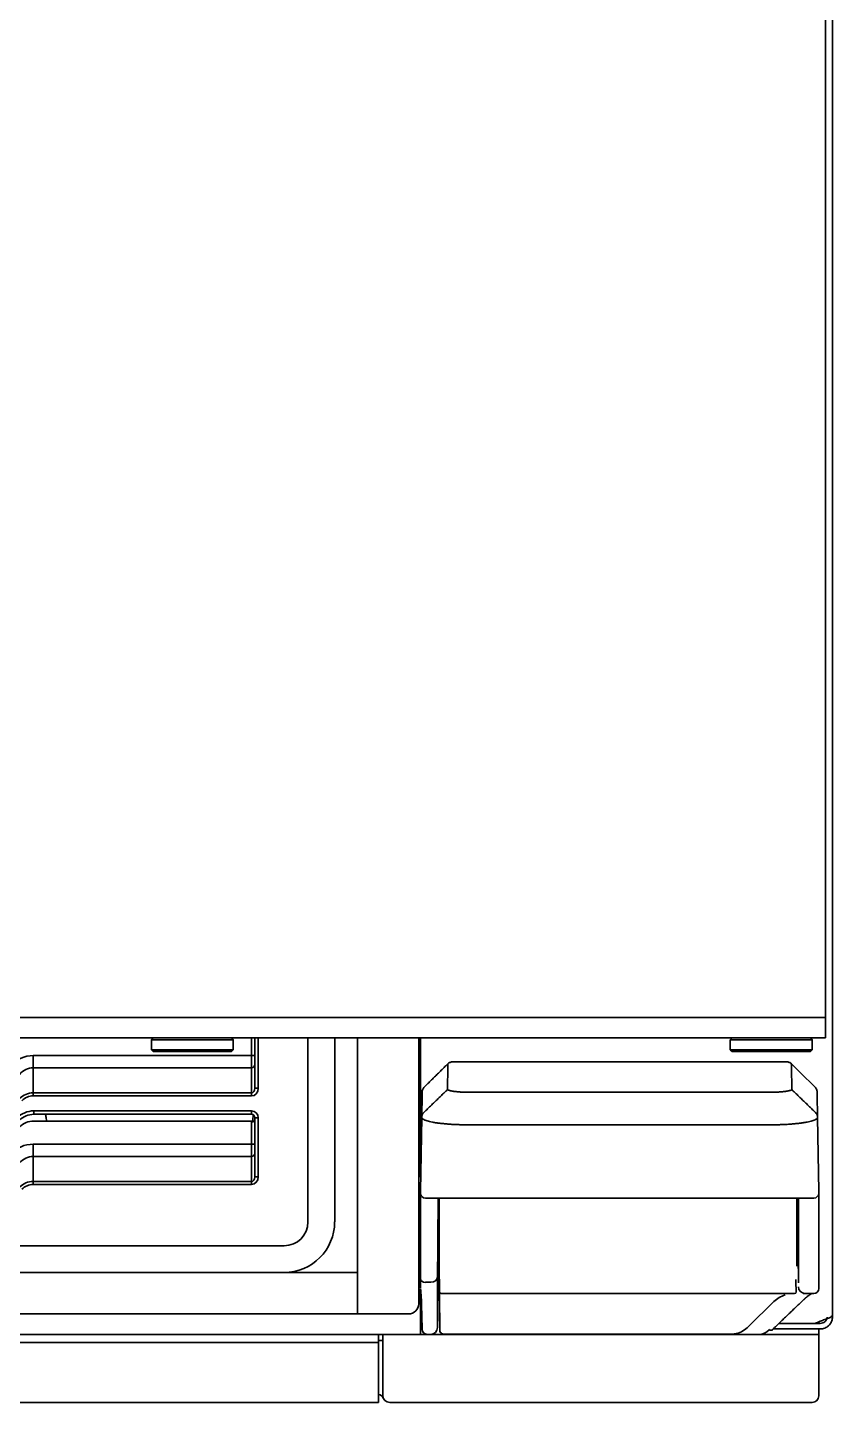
# Model space of a CAD drawing. Extents: x -760 to 4209, y 5795 to 10328.
# Drawn here: x 2591.9 to 2710.1, y 7999.4 to 8201.2 of the extents above; entities that cross this region are included whole.
import ezdxf

# ---------------------------------------------------------------- set-up
doc = ezdxf.new("R2010")
doc.units = 0
doc.header["$LTSCALE"] = 5
doc.layers.add('1', color=7, linetype='CONTINUOUS', true_color=0xffffff)

msp = doc.modelspace()

# ---------------------------------------------------------------- linework, layer by layer
at = {"layer": '1', "color": 7, "linetype": 'Continuous', "lineweight": 35}
for p, q in [((2709.05, 8055.9), (2709.05, 8799.4)), ((2710.05, 8787.58), (2710.05, 8012.25)), ((2707.05, 8055.9), (2527.88, 8055.9)), ((2709.05, 8055.9), (2707.05, 8055.9)), ((2709.05, 8055.9), (2709.05, 8052.9)), ((2527.88, 8052.9), (2707.05, 8052.9)), ((2610.3, 8052.9), (2610.05, 8052.65)), ((2610.05, 8052.65), (2622.05, 8052.65)), ((2610.05, 8052.65), (2610.05, 8051.15)), ((2622.05, 8052.65), (2621.8, 8052.9)), ((2622.05, 8051.15), (2622.05, 8052.65)), ((2624.75, 8050.31), (2624.75, 8052.9)), ((2625.25, 8045.51), (2625.25, 8052.9)), ((2625.75, 8052.9), (2625.75, 8045.51)), ((2633.05, 8025.9), (2633.05, 8052.9)), ((2636.97, 8052.9), (2636.97, 8025.9)), ((2640.3, 8013.9), (2640.3, 8052.9)), ((2649.3, 8052.9), (2649.3, 8013.9)), ((2649.59, 8052.91), (2649.59, 8032.48)), ((2695.3, 8052.9), (2695.05, 8052.65)), ((2695.05, 8052.65), (2707.05, 8052.65)), ((2695.05, 8052.65), (2695.05, 8051.15)), ((2707.05, 8052.65), (2706.8, 8052.9)), ((2709.05, 8052.9), (2707.05, 8052.9)), ((2707.05, 8051.15), (2707.05, 8052.65)), ((2592.7, 8050.31), (2624.75, 8050.31)), ((2592.7, 8048.52), (2592.7, 8050.31)), ((2622.05, 8051.15), (2610.05, 8051.15)), ((2610.05, 8051.15), (2610.3, 8050.9)), ((2621.8, 8050.9), (2610.3, 8050.9)), ((2621.8, 8050.9), (2622.05, 8051.15)), ((2624.75, 8050.31), (2625.25, 8050.31)), ((2624.75, 8048.52), (2624.75, 8050.31)), ((2707.05, 8051.15), (2695.05, 8051.15)), ((2695.05, 8051.15), (2695.3, 8050.9)), ((2706.8, 8050.9), (2695.3, 8050.9)), ((2706.8, 8050.9), (2707.05, 8051.15)), ((2592.7, 8048.52), (2592.7, 8044.84)), ((2624.75, 8048.52), (2592.7, 8048.52)), ((2624.75, 8044.84), (2624.75, 8048.52)), ((2653.53, 8045.33), (2653.59, 8048.66)), ((2654.3, 8049.4), (2703.31, 8049.4)), ((2704.02, 8048.66), (2704.08, 8045.33)), ((2592.7, 8044.84), (2624.75, 8044.84)), ((2592.7, 8044.84), (2592.7, 8044.39)), ((2624.75, 8044.39), (2592.7, 8044.39)), ((2624.75, 8044.39), (2624.75, 8044.84)), ((2625.25, 8045.51), (2625.75, 8045.51)), ((2649.74, 8041.28), (2649.8, 8044.61)), ((2700.88, 8044.93), (2656.73, 8044.93)), ((2707.81, 8044.61), (2707.87, 8041.28)), ((2592.8, 8041.7), (2592.8, 8042.2)), ((2592.8, 8042.2), (2624.75, 8042.2)), ((2624.75, 8041.7), (2592.8, 8041.7)), ((2624.75, 8041.7), (2624.75, 8042.2)), ((2624.75, 8040.7), (2592.8, 8040.7)), ((2624.75, 8040.7), (2625.25, 8040.7)), ((2624.75, 8037.31), (2624.75, 8040.7)), ((2625.25, 8041.2), (2625.75, 8041.2)), ((2625.25, 8032.51), (2625.25, 8041.2)), ((2625.75, 8041.2), (2625.75, 8032.51)), ((2649.55, 8030.4), (2649.74, 8041.25)), ((2700.89, 8040.15), (2656.72, 8040.15)), ((2707.87, 8041.25), (2708.05, 8030.4)), ((2592.7, 8037.31), (2624.75, 8037.31)), ((2592.7, 8035.52), (2592.7, 8037.31)), ((2624.75, 8035.52), (2592.7, 8035.52)), ((2592.7, 8035.52), (2592.7, 8031.84)), ((2624.75, 8037.31), (2625.25, 8037.31)), ((2624.75, 8035.52), (2624.75, 8037.31)), ((2624.75, 8031.84), (2624.75, 8035.52)), ((2592.7, 8031.84), (2624.75, 8031.84)), ((2592.7, 8031.39), (2592.7, 8031.84)), ((2624.75, 8031.84), (2624.75, 8031.39)), ((2625.25, 8032.51), (2625.75, 8032.51)), ((2624.75, 8031.39), (2592.7, 8031.39)), ((2649.56, 8030.14), (2649.55, 8030.4)), ((2649.56, 8030.06), (2649.56, 8030.14)), ((2708.05, 8030.4), (2708.05, 8030.14)), ((2708.05, 8030.14), (2708.05, 8030.06)), ((2649.55, 8017.57), (2649.55, 8029.23)), ((2649.56, 8028.83), (2649.55, 8029.23)), ((2649.56, 8017.6), (2649.56, 8028.33)), ((2656.56, 8029.4), (2650.31, 8029.4)), ((2652.07, 8016.96), (2652.18, 8029.4)), ((2652.3, 8029.4), (2652.3, 8019.4)), ((2701.05, 8029.4), (2656.56, 8029.4)), ((2707.3, 8029.4), (2701.05, 8029.4)), ((2704.8, 8019.43), (2704.8, 8029.4)), ((2705.04, 8016.96), (2704.93, 8029.4)), ((2705.04, 8017.8), (2705.04, 8028.52)), ((2708.05, 8029.23), (2708.05, 8017.57)), ((2708.05, 8028.83), (2708.05, 8029.23)), ((2708.05, 8028.33), (2708.05, 8017.6)), ((2704.95, 8027.15), (2704.8, 8027.15)), ((2428.55, 8022.4), (2629.55, 8022.4)), ((2652.3, 8019.4), (2652.3, 8015.78)), ((2652.3, 8019.4), (2652.37, 8015.65)), ((2704.8, 8019.4), (2704.8, 8019.43)), ((2640.3, 8018.49), (1999.57, 8018.49)), ((2629.55, 8018.49), (2428.55, 8018.49)), ((2649.56, 8017.26), (2649.55, 8017.57)), ((2708.05, 8017.26), (2708.05, 8017.57)), ((2649.56, 8016.15), (2649.55, 8016.4)), ((2649.55, 8011.2), (2649.55, 8016.03)), ((2649.56, 8016.14), (2649.56, 8016.15)), ((2650.31, 8017.04), (2651.07, 8017.04)), ((2652.07, 8016.96), (2652.06, 8016.39)), ((2652.06, 8016.39), (2652.06, 8016.2)), ((2652.3, 8015.78), (2652.41, 8009.82)), ((2652.37, 8015.52), (2652.37, 8015.65)), ((2652.37, 8015.65), (2652.37, 8015.65)), ((2652.62, 8015.4), (2652.62, 8015.4)), ((2704.49, 8015.4), (2652.62, 8015.4)), ((2704.49, 8015.4), (2704.49, 8015.4)), ((2704.74, 8015.65), (2704.74, 8015.65)), ((2704.74, 8015.65), (2704.74, 8015.65)), ((2706.05, 8015.4), (2705.73, 8015.4)), ((2707.3, 8015.4), (2706.05, 8015.4)), ((2708.05, 8016.15), (2708.05, 8016.4)), ((2708.05, 8016.15), (2708.05, 8016.14)), ((2640.3, 8012.4), (2640.3, 8013.9)), ((2649.65, 8015.04), (2649.65, 8015.02)), ((2649.65, 8015.02), (2649.69, 8014.28)), ((2652.07, 8015.22), (2652.07, 8010.98)), ((2652.41, 8010.74), (2652.38, 8014.4)), ((2697.73, 8010.57), (2701.43, 8014.23)), ((2705.69, 8014.37), (2705.83, 8014.51)), ((2705.85, 8014.52), (2705.86, 8014.53)), ((2640.3, 8012.4), (1912.3, 8012.4)), ((2647.8, 8012.4), (2640.3, 8012.4)), ((2707.93, 8011.19), (2708.25, 8011.34)), ((2710.05, 8012.25), (2710.05, 8012)), ((2649.55, 8009.4), (2567.78, 8009.4)), ((2643.4, 8009.4), (2643.4, 8008.2)), ((2644.05, 8000.4), (2644.05, 8009.4)), ((2649.55, 8009.4), (2649.55, 8011.2)), ((2649.8, 8010.2), (2649.55, 8010.2)), ((2649.55, 8009.4), (2650.55, 8009.4)), ((2649.8, 8010.14), (2649.8, 8010.26)), ((2651.06, 8009.4), (2650.55, 8009.4)), ((2652.81, 8009.4), (2651.06, 8009.4)), ((2652.07, 8010.83), (2652.06, 8010.39)), ((2652.81, 8009.4), (2652.81, 8009.47)), ((2694.47, 8009.4), (2652.81, 8009.4)), ((2653.41, 8009.42), (2653.41, 8009.42)), ((2653.41, 8009.42), (2694.73, 8009.42)), ((2694.47, 8009.4), (2694.47, 8009.42)), ((2697.29, 8009.4), (2694.47, 8009.4)), ((2694.73, 8009.42), (2694.73, 8009.42)), ((2697.87, 8009.4), (2697.29, 8009.4)), ((2699.3, 8009.4), (2697.87, 8009.4)), ((2699.3, 8009.4), (2704.05, 8009.4)), ((2701.35, 8010.2), (2707.08, 8010.2)), ((2702.18, 8011), (2707.08, 8011)), ((2702.18, 8011), (2707.08, 8011)), ((2704.05, 8009.4), (2708.05, 8009.4)), ((2707.08, 8011), (2707.93, 8011)), ((2707.93, 8010.2), (2707.08, 8010.2)), ((2708.25, 8011), (2707.93, 8011)), ((2708.25, 8010.2), (2707.93, 8010.2)), ((2708.05, 8011.2), (2707.95, 8011.2)), ((2708.05, 8011.2), (2708.05, 8011.25)), ((2708.05, 8011), (2708.05, 8011.2)), ((2708.05, 8010.2), (2708.05, 8009.4)), ((2708.05, 8009.4), (2708.05, 8000.4)), ((1916.7, 8008.2), (2643.4, 8008.2)), ((2643.4, 8008.2), (2641.4, 8008.2)), ((2643.4, 8008.5), (2643.9, 8008.5)), ((2643.4, 8008.2), (2643.4, 8007.2)), ((2643.4, 8007.2), (2643.4, 8001.6)), ((2643.4, 7999.4), (2643.4, 8001.6)), ((2643.4, 7999.4), (1916.7, 7999.4)), ((2645.05, 7999.4), (2648.05, 7999.4)), ((2704.05, 7999.4), (2648.05, 7999.4)), ((2707.05, 7999.4), (2704.05, 7999.4))]:
    msp.add_line(p, q, dxfattribs=at)
for centre, radius, start, end in [((2592.8, 8038.7), 3.5, 90, 135), ((2592.8, 8038.7), 3, 90, 135), ((2624.75, 8041.2), 1, 0, 90), ((2624.75, 8041.2), 0.5, 0, 90), ((1813.23, 8062.65), 812.03, 358.43784, 358.51773), ((2592.8, 8037.7), 3, 90, 135), ((2650.31, 8030.15), 0.75, 181, 270), ((2707.3, 8030.15), 0.75, 270, 359), ((2646.55, 8026.4), 3, 0, 23.5575), ((2629.55, 8025.9), 3.5, 270, 0), ((2629.55, 8025.9), 7.41, 270, 0), ((2652.4, 8026.15), 0.25, 112.0436, 179.5), ((2704.71, 8026.15), 0.25, 0.5, 67.9564), ((2652.62, 8015.65), 0.25, 181, 270), ((2704.49, 8015.65), 0.25, 270, 359), ((2706.05, 8016.4), 1, 180.5, 270), ((2707.3, 8016.15), 0.75, 270, 359), ((2647.8, 8013.9), 1.5, 270, 0), ((2643.77, 8009.15), 0.283, 0, 61.9275), ((2650.55, 8010.15), 0.75, 181, 270), ((2707.08, 8013), 2, 270, 295), ((2643.77, 8008.75), 0.283, 298.0725, 0), ((2643.22, 7999.6), 1, 23.5782, 79.4535), ((2645.05, 8000.4), 1, 180, 270), ((2707.05, 8000.4), 1, 270, 0)]:
    msp.add_arc(centre, radius, start, end, dxfattribs=at)
for centre, major_axis, ratio, start_param, end_param in [((2592.7, 8044.72), (0, 5.59), 0.894427, 0, 0.729728), ((2592.7, 8044.72), (0, 3.8), 0.7892, 0, 0.729728), ((2624.75, 8048.97), (0.5, 0), 0.894427, 4.712389, 6.283185), ((2592.7, 8041.6), (0, 3.24), 0.92527, 0, 0.729728), ((2592.7, 8041.6), (0, 2.8), 0.894427, 0, 0.729728), ((2624.75, 8045.51), (0, 0.671), 0.745356, 3.141593, 4.712389), ((2624.75, 8045.51), (0, -1.12), 0.894427, 0, 1.570796), ((2592.7, 8031.72), (0, 5.59), 0.894427, 0, 0.729728), ((2592.7, 8031.72), (0, 3.8), 0.7892, 0, 0.729728), ((2624.75, 8035.97), (0.5, 0), 0.894427, 4.712389, 6.283185), ((2592.7, 8028.6), (0, 3.24), 0.92527, 0, 0.729728), ((2624.75, 8032.51), (0, 0.671), 0.745356, 3.141593, 4.712389), ((2624.75, 8032.51), (0, -1.12), 0.894427, 0, 1.570796), ((2592.7, 8028.6), (0, 2.8), 0.894427, 0, 0.729728), ((2649.74, 8022.39), (-0.14, 7.75), 0.014644, 0.590542, 0.697876), ((2705.13, 8022.39), (-0.07, 8), 0.007322, 0.503042, 0.698068), ((2707.87, 8022.39), (0.14, 7.75), 0.014644, 5.585309, 5.692643), ((2650.31, 8017.61), (0.75, 0), 0.766044, 3.164377, 4.712389), ((2649.42, 8022.39), (-0.11, 6.25), 0.014644, 3.748689, 3.839469), ((2651.07, 8017.81), (1, 0), 0.766044, 4.712389, 6.271793), ((2652.13, 8022.39), (0.05, 6), 0.007322, 2.443525, 2.704319), ((2704.87, 8023.4), (0.14, 7.75), 0.014644, 2.443717, 3.141848), ((2704.98, 8022.39), (-0.05, 6), 0.007322, 3.578867, 3.83966), ((2708.19, 8022.39), (0.11, 6.25), 0.014644, 2.443717, 2.534496), ((2649.62, 8012.39), (-0.07, 3.75), 0.030238, 5.497259, 5.823586), ((2652.02, 8012.39), (0.03, 4), 0.008727, 5.497863, 5.965197), ((2652.62, 8015.65), (0, 0.25), 0.999893, 1.58825, 3.141593), ((2652.45, 8011.4), (-0.07, 4.25), 0.008725, 0.248161, 0.785246), ((2704.49, 8015.65), (0, 0.25), 0.999893, 3.141593, 4.694936), ((2704.49, 8015.65), (0, -0.25), 0.999893, 0, 1.553343), ((2704.33, 8011.4), (4.09, 0.99), 0.946888, 1.63933, 2.107337), ((2651.06, 8010.4), (-1, 0.009), 1, 1.579523, 3.141593), ((2652.09, 8012.39), (0.02, 2), 0.008727, 2.356271, 2.475701), ((2652.34, 8013.4), (-0.07, 3.75), 0.008725, 3.450253, 3.926839), ((2652.66, 8009.83), (0.25, -0.002), 0.952691, 3.170307, 4.721823), ((2695.17, 8013.4), (0.63, 3.96), 0.922648, 3.52993, 4.071697), ((2699.36, 8012.4), (0.13, 3), 0.749413, 3.173263, 3.866015), ((2700.75, 8010.67), (0.473, -0.582), 0.6052, 5.352116, 6.285151)]:
    msp.add_ellipse(centre, major_axis=major_axis, ratio=ratio, start_param=start_param, end_param=end_param, dxfattribs=at)
for points, knots in [([(2650.11, 8045.69), (2650.18, 8045.76), (2650.33, 8045.91), (2650.55, 8046.12), (2650.77, 8046.34), (2650.99, 8046.55), (2651.2, 8046.76), (2651.42, 8046.98), (2651.64, 8047.19), (2651.86, 8047.41), (2652.08, 8047.62), (2652.29, 8047.84), (2652.51, 8048.05), (2652.73, 8048.26), (2652.95, 8048.48), (2653.16, 8048.69), (2653.38, 8048.9), (2653.52, 8049.04), (2653.6, 8049.11)], [0, 0, 0, 0, 0.062886, 0.12572, 0.188502, 0.251233, 0.313913, 0.376541, 0.439117, 0.501643, 0.564117, 0.626539, 0.68891, 0.751231, 0.8135, 0.875717, 0.937884, 1, 1, 1, 1]), ([(2653.59, 8048.66), (2653.59, 8048.74), (2653.59, 8048.8), (2653.59, 8048.89), (2653.59, 8048.91), (2653.59, 8048.96), (2653.59, 8048.98), (2653.59, 8049.04), (2653.59, 8049.07), (2653.59, 8049.1), (2653.59, 8049.1), (2653.59, 8049.11), (2653.59, 8049.12), (2653.59, 8049.12)], [0, 0, 0, 0, 0.25, 0.25, 0.375, 0.375, 0.5, 0.5, 0.75, 0.75, 0.875, 0.875, 1, 1, 1, 1]), ([(2653.6, 8049.12), (2653.64, 8049.16), (2653.69, 8049.2), (2653.8, 8049.27), (2653.86, 8049.3), (2653.98, 8049.35), (2654.04, 8049.37), (2654.17, 8049.4), (2654.23, 8049.4), (2654.3, 8049.4)], [0, 0, 0, 0, 0.25, 0.25, 0.5, 0.5, 0.75, 0.75, 1, 1, 1, 1]), ([(2704.02, 8049.11), (2703.97, 8049.16), (2703.92, 8049.2), (2703.81, 8049.27), (2703.75, 8049.3), (2703.63, 8049.35), (2703.57, 8049.37), (2703.44, 8049.39), (2703.38, 8049.4), (2703.31, 8049.4)], [0, 0, 0, 0, 0.25, 0.25, 0.5, 0.5, 0.75, 0.75, 1, 1, 1, 1]), ([(2704.02, 8049.11), (2704.02, 8049.11), (2704.02, 8049.1), (2704.02, 8049.06), (2704.02, 8049.03), (2704.02, 8048.97), (2704.02, 8048.95), (2704.02, 8048.9), (2704.02, 8048.88), (2704.02, 8048.8), (2704.02, 8048.74), (2704.02, 8048.66)], [0, 0, 0, 0, 0.25, 0.25, 0.5, 0.5, 0.625, 0.625, 0.75, 0.75, 1, 1, 1, 1]), ([(2650.11, 8045.69), (2650.06, 8045.64), (2650.02, 8045.59), (2649.95, 8045.49), (2649.92, 8045.43), (2649.87, 8045.31), (2649.85, 8045.25), (2649.82, 8045.12), (2649.81, 8045.06), (2649.81, 8044.99)], [0, 0, 0, 0, 0.25, 0.25, 0.5, 0.5, 0.75, 0.75, 1, 1, 1, 1]), ([(2707.8, 8044.99), (2707.8, 8045.06), (2707.79, 8045.12), (2707.76, 8045.25), (2707.74, 8045.31), (2707.69, 8045.43), (2707.66, 8045.49), (2707.59, 8045.59), (2707.55, 8045.64), (2707.5, 8045.69)], [0, 0, 0, 0, 0.25, 0.25, 0.5, 0.5, 0.75, 0.75, 1, 1, 1, 1]), ([(2649.84, 8045.23), (2649.84, 8045.21), (2649.82, 8045.15), (2649.82, 8045.08), (2649.81, 8045.01), (2649.81, 8044.99), (2649.81, 8044.99)], [0, 0, 0, 0, 0.10846, 0.300817, 0.60216, 1, 1, 1, 1]), ([(2656.73, 8044.93), (2656.73, 8044.93), (2656.72, 8044.93), (2656.72, 8044.93), (2656.71, 8044.93), (2656.69, 8044.93), (2656.65, 8044.93), (2656.61, 8044.93), (2656.54, 8044.93), (2656.5, 8044.93), (2656.4, 8044.93), (2656.36, 8044.94), (2656.27, 8044.94), (2656.22, 8044.94), (2656.08, 8044.94), (2655.99, 8044.95), (2655.86, 8044.95), (2655.81, 8044.95), (2655.73, 8044.96), (2655.68, 8044.96), (2655.59, 8044.96), (2655.55, 8044.96), (2655.48, 8044.97), (2655.46, 8044.97), (2655.42, 8044.97), (2655.4, 8044.97), (2655.34, 8044.98), (2655.29, 8044.98), (2655.23, 8044.98), (2655.21, 8044.99), (2655.17, 8044.99), (2655.15, 8044.99), (2655.05, 8045), (2654.97, 8045.01), (2654.85, 8045.02), (2654.82, 8045.02), (2654.74, 8045.03), (2654.7, 8045.03), (2654.65, 8045.04), (2654.63, 8045.04), (2654.6, 8045.05), (2654.54, 8045.05), (2654.49, 8045.06), (2654.39, 8045.07), (2654.26, 8045.09), (2654.12, 8045.12), (2654.04, 8045.14), (2653.99, 8045.15), (2653.96, 8045.16), (2653.92, 8045.16), (2653.91, 8045.17), (2653.89, 8045.17), (2653.88, 8045.18), (2653.84, 8045.19), (2653.82, 8045.19), (2653.76, 8045.21), (2653.68, 8045.24), (2653.62, 8045.26), (2653.58, 8045.28), (2653.56, 8045.29), (2653.54, 8045.31), (2653.53, 8045.31), (2653.53, 8045.32), (2653.52, 8045.32), (2653.52, 8045.32), (2653.52, 8045.32), (2653.52, 8045.32)], [0, 0, 0, 0, 0.001953, 0.001953, 0.003906, 0.007812, 0.015625, 0.03125, 0.03125, 0.0625, 0.0625, 0.09375, 0.09375, 0.125, 0.125, 0.1875, 0.1875, 0.21875, 0.21875, 0.25, 0.25, 0.28125, 0.28125, 0.296875, 0.296875, 0.3125, 0.3125, 0.34375, 0.34375, 0.359375, 0.359375, 0.375, 0.375, 0.4375, 0.4375, 0.46875, 0.46875, 0.5, 0.5, 0.515625, 0.515625, 0.53125, 0.5625, 0.5625, 0.625, 0.6875, 0.71875, 0.71875, 0.75, 0.75, 0.765625, 0.765625, 0.78125, 0.78125, 0.8125, 0.8125, 0.875, 0.9375, 0.9375, 0.96875, 0.984375, 0.992188, 0.996094, 0.998047, 0.998047, 1, 1, 1, 1]), ([(2704.09, 8045.32), (2704.09, 8045.32), (2704.09, 8045.32), (2704.09, 8045.32), (2704.08, 8045.32), (2704.08, 8045.31), (2704.07, 8045.31), (2704.05, 8045.3), (2704.03, 8045.28), (2703.99, 8045.26), (2703.96, 8045.25), (2703.89, 8045.22), (2703.85, 8045.21), (2703.79, 8045.19), (2703.76, 8045.18), (2703.72, 8045.17), (2703.7, 8045.17), (2703.69, 8045.16), (2703.66, 8045.16), (2703.65, 8045.16), (2703.62, 8045.15), (2703.58, 8045.14), (2703.54, 8045.13), (2703.46, 8045.11), (2703.35, 8045.09), (2703.22, 8045.07), (2703.12, 8045.06), (2703.07, 8045.05), (2703.01, 8045.05), (2702.98, 8045.04), (2702.96, 8045.04), (2702.9, 8045.03), (2702.87, 8045.03), (2702.79, 8045.02), (2702.68, 8045.01), (2702.56, 8045), (2702.44, 8044.99), (2702.4, 8044.99), (2702.32, 8044.98), (2702.23, 8044.97), (2702.13, 8044.97), (2702.06, 8044.96), (2702.02, 8044.96), (2701.99, 8044.96), (2701.88, 8044.96), (2701.75, 8044.95), (2701.62, 8044.95), (2701.53, 8044.94), (2701.48, 8044.94), (2701.39, 8044.94), (2701.34, 8044.94), (2701.25, 8044.94), (2701.21, 8044.93), (2701.11, 8044.93), (2701.04, 8044.93), (2700.96, 8044.93), (2700.92, 8044.93), (2700.9, 8044.93), (2700.89, 8044.93), (2700.89, 8044.93), (2700.88, 8044.93), (2700.88, 8044.93)], [0, 0, 0, 0, 0.001953, 0.001953, 0.003906, 0.007812, 0.015625, 0.03125, 0.0625, 0.0625, 0.125, 0.125, 0.1875, 0.1875, 0.21875, 0.234375, 0.234375, 0.25, 0.25, 0.265625, 0.265625, 0.28125, 0.3125, 0.3125, 0.375, 0.4375, 0.4375, 0.46875, 0.484375, 0.484375, 0.5, 0.5, 0.53125, 0.53125, 0.5625, 0.625, 0.625, 0.65625, 0.65625, 0.6875, 0.71875, 0.734375, 0.734375, 0.75, 0.75, 0.8125, 0.84375, 0.84375, 0.875, 0.875, 0.90625, 0.90625, 0.9375, 0.9375, 0.96875, 0.984375, 0.992188, 0.996094, 0.998047, 0.998047, 1, 1, 1, 1]), ([(2594.7, 8040.69), (2594.68, 8040.82), (2594.65, 8040.96), (2594.59, 8041.29), (2594.56, 8041.49), (2594.52, 8041.69)], [0, 0, 0, 0, 0.392849, 0.392849, 1, 1, 1, 1]), ([(2650.04, 8041.95), (2650, 8041.91), (2649.96, 8041.86), (2649.88, 8041.76), (2649.85, 8041.7), (2649.8, 8041.58), (2649.78, 8041.52), (2649.75, 8041.4), (2649.75, 8041.33), (2649.74, 8041.27)], [0, 0, 0, 0, 0.25, 0.25, 0.5, 0.5, 0.75, 0.75, 1, 1, 1, 1]), ([(2707.87, 8041.27), (2707.86, 8041.33), (2707.86, 8041.4), (2707.83, 8041.52), (2707.81, 8041.58), (2707.76, 8041.7), (2707.73, 8041.76), (2707.65, 8041.86), (2707.61, 8041.91), (2707.57, 8041.95)], [0, 0, 0, 0, 0.25, 0.25, 0.5, 0.5, 0.75, 0.75, 1, 1, 1, 1]), ([(2656.72, 8040.15), (2656.61, 8040.15), (2656.49, 8040.15), (2656.26, 8040.15), (2656.15, 8040.16), (2655.97, 8040.16), (2655.92, 8040.16), (2655.8, 8040.16), (2655.74, 8040.16), (2655.57, 8040.17), (2655.46, 8040.17), (2655.23, 8040.18), (2655.12, 8040.18), (2654.89, 8040.19), (2654.78, 8040.2), (2654.45, 8040.21), (2654.24, 8040.22), (2653.82, 8040.25), (2653.61, 8040.26), (2653.36, 8040.29), (2653.31, 8040.29), (2653.21, 8040.3), (2653.16, 8040.3), (2653.01, 8040.32), (2652.91, 8040.33), (2652.72, 8040.35), (2652.63, 8040.36), (2652.44, 8040.38), (2652.35, 8040.39), (2652.09, 8040.42), (2651.92, 8040.44), (2651.68, 8040.48), (2651.6, 8040.49), (2651.49, 8040.51), (2651.45, 8040.52), (2651.38, 8040.53), (2651.34, 8040.54), (2651.16, 8040.58), (2651.02, 8040.6), (2650.77, 8040.66), (2650.66, 8040.69), (2650.45, 8040.76), (2650.35, 8040.79), (2650.24, 8040.83), (2650.22, 8040.84), (2650.18, 8040.86), (2650.16, 8040.86), (2650.1, 8040.89), (2650.07, 8040.91), (2649.97, 8040.96), (2649.92, 8040.99), (2649.83, 8041.07), (2649.8, 8041.1), (2649.77, 8041.15), (2649.77, 8041.16), (2649.76, 8041.18), (2649.75, 8041.19), (2649.75, 8041.22), (2649.74, 8041.24), (2649.74, 8041.25)], [0, 0, 0, 0, 0.03125, 0.03125, 0.0625, 0.0625, 0.078125, 0.078125, 0.09375, 0.09375, 0.125, 0.125, 0.15625, 0.15625, 0.1875, 0.1875, 0.25, 0.25, 0.3125, 0.3125, 0.328125, 0.328125, 0.34375, 0.34375, 0.375, 0.375, 0.40625, 0.40625, 0.4375, 0.4375, 0.5, 0.5, 0.53125, 0.53125, 0.546875, 0.546875, 0.5625, 0.5625, 0.625, 0.625, 0.6875, 0.6875, 0.75, 0.75, 0.765625, 0.765625, 0.78125, 0.78125, 0.8125, 0.8125, 0.875, 0.875, 0.9375, 0.9375, 0.953125, 0.953125, 0.96875, 0.96875, 1, 1, 1, 1]), ([(2707.87, 8041.25), (2707.87, 8041.22), (2707.86, 8041.18), (2707.81, 8041.11), (2707.78, 8041.07), (2707.7, 8041), (2707.64, 8040.96), (2707.56, 8040.92), (2707.54, 8040.91), (2707.51, 8040.89), (2707.49, 8040.88), (2707.45, 8040.87), (2707.43, 8040.86), (2707.39, 8040.84), (2707.37, 8040.83), (2707.26, 8040.79), (2707.17, 8040.76), (2706.96, 8040.69), (2706.73, 8040.63), (2706.46, 8040.58), (2706.28, 8040.54), (2706.24, 8040.54), (2706.16, 8040.52), (2706.13, 8040.52), (2706.01, 8040.5), (2705.85, 8040.47), (2705.69, 8040.45), (2705.56, 8040.43), (2705.52, 8040.42), (2705.43, 8040.41), (2705.39, 8040.4), (2705.25, 8040.39), (2705.16, 8040.38), (2704.98, 8040.36), (2704.89, 8040.35), (2704.6, 8040.32), (2704.41, 8040.3), (2704.1, 8040.27), (2704, 8040.27), (2703.85, 8040.25), (2703.79, 8040.25), (2703.69, 8040.24), (2703.63, 8040.24), (2703.37, 8040.22), (2703.15, 8040.21), (2702.82, 8040.19), (2702.71, 8040.19), (2702.49, 8040.18), (2702.38, 8040.18), (2702.15, 8040.17), (2702.04, 8040.17), (2701.87, 8040.16), (2701.81, 8040.16), (2701.7, 8040.16), (2701.64, 8040.16), (2701.47, 8040.15), (2701.35, 8040.15), (2701.12, 8040.15), (2701, 8040.15), (2700.89, 8040.15)], [0, 0, 0, 0, 0.0625, 0.0625, 0.125, 0.125, 0.1875, 0.1875, 0.203125, 0.203125, 0.21875, 0.21875, 0.234375, 0.234375, 0.25, 0.25, 0.3125, 0.3125, 0.375, 0.4375, 0.4375, 0.453125, 0.453125, 0.46875, 0.46875, 0.5, 0.53125, 0.53125, 0.546875, 0.546875, 0.5625, 0.5625, 0.59375, 0.59375, 0.625, 0.625, 0.6875, 0.6875, 0.71875, 0.71875, 0.734375, 0.734375, 0.75, 0.75, 0.8125, 0.8125, 0.84375, 0.84375, 0.875, 0.875, 0.90625, 0.90625, 0.921875, 0.921875, 0.9375, 0.9375, 0.96875, 0.96875, 1, 1, 1, 1]), ([(2649.55, 8029.23), (2649.55, 8029.24), (2649.55, 8029.27), (2649.55, 8029.31), (2649.55, 8029.37), (2649.55, 8029.43), (2649.55, 8029.5), (2649.55, 8029.57), (2649.55, 8029.65), (2649.55, 8029.75), (2649.55, 8029.85), (2649.55, 8029.94), (2649.55, 8030.03), (2649.55, 8030.1), (2649.55, 8030.16), (2649.55, 8030.22), (2649.55, 8030.28), (2649.55, 8030.32), (2649.55, 8030.34), (2649.55, 8030.35), (2649.55, 8030.36), (2649.55, 8030.37), (2649.55, 8030.38), (2649.55, 8030.38), (2649.55, 8030.39), (2649.55, 8030.39), (2649.55, 8030.4), (2649.55, 8030.4), (2649.55, 8030.4), (2649.55, 8030.4), (2649.55, 8030.4), (2649.55, 8030.4), (2649.55, 8030.4)], [0, 0, 0, 0, 0.015334, 0.035246, 0.059728, 0.088774, 0.122374, 0.160524, 0.203215, 0.250445, 0.31892, 0.383471, 0.444118, 0.500874, 0.553618, 0.612926, 0.678813, 0.751302, 0.774741, 0.797219, 0.818736, 0.839291, 0.858884, 0.877514, 0.895181, 0.911885, 0.927623, 0.942396, 0.956203, 0.969043, 0.980915, 1, 1, 1, 1]), ([(2649.56, 8028.83), (2649.56, 8028.83), (2649.56, 8028.84), (2649.56, 8028.85), (2649.56, 8028.86), (2649.56, 8028.9), (2649.56, 8028.96), (2649.56, 8029.02), (2649.56, 8029.13), (2649.56, 8029.2), (2649.56, 8029.3), (2649.56, 8029.34), (2649.56, 8029.4), (2649.56, 8029.43), (2649.56, 8029.52), (2649.56, 8029.57), (2649.56, 8029.65), (2649.56, 8029.68), (2649.56, 8029.73), (2649.56, 8029.75), (2649.56, 8029.81), (2649.56, 8029.9), (2649.56, 8029.98), (2649.56, 8030.02), (2649.56, 8030.04), (2649.56, 8030.05), (2649.56, 8030.06), (2649.56, 8030.06), (2649.56, 8030.06), (2649.56, 8030.06)], [0, 0, 0, 0, 0.007813, 0.007813, 0.015625, 0.03125, 0.0625, 0.125, 0.125, 0.25, 0.25, 0.3125, 0.3125, 0.375, 0.375, 0.5, 0.5, 0.5625, 0.5625, 0.625, 0.625, 0.75, 0.875, 0.9375, 0.96875, 0.984375, 0.992188, 0.992188, 1, 1, 1, 1]), ([(2708.05, 8030.4), (2708.05, 8030.4), (2708.05, 8030.4), (2708.05, 8030.4), (2708.05, 8030.4), (2708.05, 8030.39), (2708.05, 8030.39), (2708.05, 8030.38), (2708.05, 8030.36), (2708.05, 8030.35), (2708.05, 8030.32), (2708.05, 8030.28), (2708.05, 8030.22), (2708.05, 8030.16), (2708.05, 8030.1), (2708.05, 8030.03), (2708.05, 8029.94), (2708.05, 8029.85), (2708.05, 8029.75), (2708.05, 8029.68), (2708.05, 8029.62), (2708.05, 8029.57), (2708.05, 8029.52), (2708.05, 8029.47), (2708.05, 8029.43), (2708.05, 8029.38), (2708.05, 8029.35), (2708.05, 8029.31), (2708.05, 8029.28), (2708.05, 8029.26), (2708.05, 8029.24), (2708.05, 8029.23)], [0, 0, 0, 0, 0.015375, 0.03516, 0.057633, 0.08279, 0.110627, 0.141142, 0.17433, 0.21019, 0.24872, 0.321214, 0.387101, 0.446405, 0.49914, 0.555902, 0.616549, 0.681096, 0.74956, 0.781549, 0.811521, 0.839476, 0.865413, 0.889329, 0.911223, 0.931093, 0.948937, 0.964751, 0.978535, 0.990285, 1, 1, 1, 1]), ([(2708.05, 8030.06), (2708.05, 8030.06), (2708.05, 8030.06), (2708.05, 8030.06), (2708.05, 8030.05), (2708.05, 8030.04), (2708.05, 8030.02), (2708.05, 8030), (2708.05, 8029.96), (2708.05, 8029.93), (2708.05, 8029.87), (2708.05, 8029.85), (2708.05, 8029.81), (2708.05, 8029.79), (2708.05, 8029.73), (2708.05, 8029.68), (2708.05, 8029.6), (2708.05, 8029.57), (2708.05, 8029.52), (2708.05, 8029.49), (2708.05, 8029.4), (2708.05, 8029.27), (2708.05, 8029.1), (2708.05, 8028.96), (2708.05, 8028.9), (2708.05, 8028.86), (2708.05, 8028.85), (2708.05, 8028.84), (2708.05, 8028.83), (2708.05, 8028.83)], [0, 0, 0, 0, 0.007812, 0.007812, 0.015625, 0.03125, 0.0625, 0.125, 0.125, 0.25, 0.25, 0.3125, 0.3125, 0.375, 0.375, 0.5, 0.5, 0.5625, 0.5625, 0.625, 0.625, 0.75, 0.875, 0.9375, 0.96875, 0.984375, 0.992188, 0.992188, 1, 1, 1, 1]), ([(2649.55, 8018.9), (2649.55, 8018.88), (2649.55, 8018.84), (2649.55, 8018.78), (2649.55, 8018.72), (2649.55, 8018.67), (2649.55, 8018.61), (2649.55, 8018.55), (2649.55, 8018.5), (2649.55, 8018.44), (2649.55, 8018.39), (2649.55, 8018.33), (2649.55, 8018.28), (2649.55, 8018.22), (2649.55, 8018.17), (2649.55, 8018.12), (2649.55, 8018.07), (2649.55, 8018.02), (2649.55, 8017.96), (2649.55, 8017.92), (2649.55, 8017.85), (2649.55, 8017.77), (2649.55, 8017.67), (2649.55, 8017.55), (2649.55, 8017.39), (2649.55, 8017.23), (2649.55, 8017.12), (2649.55, 8017.07)], [0, 0, 0, 0, 0.026359, 0.052711, 0.079058, 0.105399, 0.131735, 0.158067, 0.184395, 0.210718, 0.237037, 0.263353, 0.289665, 0.315973, 0.342279, 0.368581, 0.39488, 0.421176, 0.44747, 0.47376, 0.500048, 0.550563, 0.609069, 0.675567, 0.750057, 0.899056, 1, 1, 1, 1]), ([(2649.55, 8016.4), (2649.55, 8016.4), (2649.55, 8016.4), (2649.55, 8016.4), (2649.55, 8016.41), (2649.55, 8016.41), (2649.55, 8016.42), (2649.55, 8016.43), (2649.55, 8016.44), (2649.55, 8016.46), (2649.55, 8016.48), (2649.55, 8016.52), (2649.55, 8016.58), (2649.55, 8016.64), (2649.55, 8016.7), (2649.55, 8016.78), (2649.55, 8016.86), (2649.55, 8016.96), (2649.55, 8017.05), (2649.55, 8017.13), (2649.55, 8017.18), (2649.55, 8017.24), (2649.55, 8017.29), (2649.55, 8017.33), (2649.55, 8017.38), (2649.55, 8017.42), (2649.55, 8017.46), (2649.55, 8017.49), (2649.55, 8017.52), (2649.55, 8017.55), (2649.55, 8017.56), (2649.55, 8017.57)], [0, 0, 0, 0, 0.015375, 0.03516, 0.057633, 0.08279, 0.110628, 0.141142, 0.17433, 0.21019, 0.24872, 0.321214, 0.387101, 0.446405, 0.49914, 0.555902, 0.616549, 0.681096, 0.74956, 0.781549, 0.811521, 0.839477, 0.865413, 0.88933, 0.911224, 0.931094, 0.948937, 0.964752, 0.978535, 0.990285, 1, 1, 1, 1]), ([(2708.05, 8017.57), (2708.05, 8017.56), (2708.05, 8017.53), (2708.05, 8017.49), (2708.05, 8017.44), (2708.05, 8017.38), (2708.05, 8017.31), (2708.05, 8017.23), (2708.05, 8017.15), (2708.05, 8017.06), (2708.05, 8016.96), (2708.05, 8016.86), (2708.05, 8016.78), (2708.05, 8016.7), (2708.05, 8016.64), (2708.05, 8016.58), (2708.05, 8016.52), (2708.05, 8016.49), (2708.05, 8016.46), (2708.05, 8016.45), (2708.05, 8016.44), (2708.05, 8016.43), (2708.05, 8016.43), (2708.05, 8016.42), (2708.05, 8016.42), (2708.05, 8016.41), (2708.05, 8016.41), (2708.05, 8016.41), (2708.05, 8016.4), (2708.05, 8016.4), (2708.05, 8016.4), (2708.05, 8016.4), (2708.05, 8016.4)], [0, 0, 0, 0, 0.015334, 0.035245, 0.059728, 0.088773, 0.122374, 0.160523, 0.203215, 0.250445, 0.31892, 0.383471, 0.444118, 0.500874, 0.553618, 0.612926, 0.678813, 0.751302, 0.774741, 0.797219, 0.818736, 0.839291, 0.858884, 0.877514, 0.895181, 0.911884, 0.927623, 0.942396, 0.956203, 0.969043, 0.980915, 1, 1, 1, 1]), ([(2649.56, 8016.15), (2649.56, 8016.15), (2649.56, 8016.15), (2649.56, 8016.15), (2649.56, 8016.16), (2649.56, 8016.17), (2649.56, 8016.18), (2649.56, 8016.21), (2649.56, 8016.25), (2649.56, 8016.32), (2649.56, 8016.37), (2649.56, 8016.39), (2649.56, 8016.44), (2649.56, 8016.46), (2649.56, 8016.53), (2649.56, 8016.58), (2649.56, 8016.66), (2649.56, 8016.69), (2649.56, 8016.75), (2649.56, 8016.78), (2649.56, 8016.88), (2649.56, 8016.95), (2649.56, 8017.06), (2649.56, 8017.12), (2649.56, 8017.19), (2649.56, 8017.22), (2649.56, 8017.24), (2649.56, 8017.25), (2649.56, 8017.26)], [0, 0, 0, 0, 0.015625, 0.015625, 0.03125, 0.0625, 0.125, 0.125, 0.25, 0.375, 0.375, 0.4375, 0.4375, 0.5, 0.5, 0.625, 0.625, 0.6875, 0.6875, 0.75, 0.75, 0.875, 0.875, 0.9375, 0.96875, 0.984375, 0.984375, 1, 1, 1, 1]), ([(2649.61, 8015.75), (2649.61, 8015.77), (2649.61, 8015.78), (2649.61, 8015.81), (2649.6, 8015.85), (2649.6, 8015.89), (2649.59, 8015.94), (2649.59, 8015.96), (2649.59, 8015.98)], [0, 0, 0, 0, 0.166452, 0.166452, 0.332903, 0.665807, 0.665807, 1, 1, 1, 1]), ([(2706.35, 8014.94), (2706.52, 8015.08), (2706.79, 8015.27), (2707.01, 8015.4), (2707.07, 8015.4), (2707.07, 8015.4)], [0, 0, 0, 0, 0.45225, 0.821761, 1, 1, 1, 1]), ([(2708.05, 8017.26), (2708.05, 8017.25), (2708.05, 8017.24), (2708.05, 8017.22), (2708.05, 8017.19), (2708.05, 8017.12), (2708.05, 8017.06), (2708.05, 8016.95), (2708.05, 8016.81), (2708.05, 8016.69), (2708.05, 8016.61), (2708.05, 8016.58), (2708.05, 8016.53), (2708.05, 8016.51), (2708.05, 8016.44), (2708.05, 8016.39), (2708.05, 8016.34), (2708.05, 8016.32), (2708.05, 8016.29), (2708.05, 8016.27), (2708.05, 8016.23), (2708.05, 8016.21), (2708.05, 8016.18), (2708.05, 8016.17), (2708.05, 8016.16), (2708.05, 8016.15), (2708.05, 8016.15), (2708.05, 8016.15), (2708.05, 8016.15)], [0, 0, 0, 0, 0.015625, 0.015625, 0.03125, 0.0625, 0.125, 0.125, 0.25, 0.375, 0.375, 0.4375, 0.4375, 0.5, 0.5, 0.625, 0.625, 0.6875, 0.6875, 0.75, 0.75, 0.875, 0.875, 0.9375, 0.96875, 0.984375, 0.984375, 1, 1, 1, 1]), ([(2649.79, 8010.8), (2649.79, 8011.09), (2649.78, 8011.38), (2649.76, 8011.96), (2649.76, 8012.26), (2649.74, 8012.84), (2649.73, 8013.13), (2649.72, 8013.57), (2649.71, 8013.71), (2649.7, 8014.01), (2649.69, 8014.15), (2649.69, 8014.3)], [0, 0, 0, 0, 0.25, 0.25, 0.5, 0.5, 0.75, 0.75, 0.875, 0.875, 1, 1, 1, 1]), ([(2708.25, 8011.34), (2708.37, 8011.38), (2708.48, 8011.42), (2708.7, 8011.49), (2708.81, 8011.53), (2709.01, 8011.6), (2709.11, 8011.64), (2709.3, 8011.71), (2709.39, 8011.75), (2709.56, 8011.82), (2709.63, 8011.86), (2709.76, 8011.93), (2709.82, 8011.97), (2709.92, 8012.04), (2709.96, 8012.08), (2710.02, 8012.15), (2710.04, 8012.19), (2710.05, 8012.23)], [0, 0, 0, 0, 0.125, 0.125, 0.25, 0.25, 0.375, 0.375, 0.5, 0.5, 0.625, 0.625, 0.75, 0.75, 0.875, 0.875, 1, 1, 1, 1]), ([(2709.25, 8011.92), (2709.24, 8011.8), (2709.21, 8011.67), (2709.1, 8011.45), (2709.02, 8011.35), (2708.84, 8011.18), (2708.73, 8011.12), (2708.5, 8011.03), (2708.38, 8011), (2708.25, 8011)], [0, 0, 0, 0, 0.25, 0.25, 0.5, 0.5, 0.75, 0.75, 1, 1, 1, 1]), ([(2710.05, 8011.85), (2710.04, 8011.74), (2710.02, 8011.63), (2709.96, 8011.42), (2709.92, 8011.31), (2709.82, 8011.11), (2709.76, 8011.02), (2709.63, 8010.84), (2709.56, 8010.75), (2709.39, 8010.6), (2709.3, 8010.53), (2709.11, 8010.42), (2709.01, 8010.37), (2708.81, 8010.28), (2708.7, 8010.25), (2708.48, 8010.21), (2708.37, 8010.2), (2708.25, 8010.2)], [0, 0, 0, 0, 0.125, 0.125, 0.25, 0.25, 0.375, 0.375, 0.5, 0.5, 0.625, 0.625, 0.75, 0.75, 0.875, 0.875, 1, 1, 1, 1]), ([(2710.05, 8012.23), (2710.05, 8012.23), (2710.05, 8012.24), (2710.05, 8012.25), (2710.05, 8012.25), (2710.05, 8012.25), (2710.05, 8012.25)], [0, 0, 0, 0, 0.244951, 0.494182, 0.746344, 1, 1, 1, 1]), ([(2710.05, 8012), (2710.05, 8011.99), (2710.05, 8011.96), (2710.05, 8011.93), (2710.05, 8011.89), (2710.05, 8011.86), (2710.05, 8011.85)], [0, 0, 0, 0, 0.253656, 0.505818, 0.755049, 1, 1, 1, 1]), ([(2649.8, 8010.26), (2649.8, 8010.26), (2649.8, 8010.26), (2649.8, 8010.27), (2649.8, 8010.27), (2649.8, 8010.28), (2649.8, 8010.29), (2649.8, 8010.32), (2649.8, 8010.34), (2649.8, 8010.4), (2649.8, 8010.44), (2649.8, 8010.53), (2649.8, 8010.58), (2649.79, 8010.68), (2649.79, 8010.74), (2649.79, 8010.8)], [0, 0, 0, 0, 0.007812, 0.007812, 0.015625, 0.03125, 0.0625, 0.125, 0.25, 0.25, 0.5, 0.5, 0.75, 0.75, 1, 1, 1, 1]), ([(2652.66, 8009.59), (2652.66, 8009.57), (2652.66, 8009.56), (2652.68, 8009.54), (2652.68, 8009.53), (2652.7, 8009.52), (2652.7, 8009.51), (2652.73, 8009.5), (2652.75, 8009.49), (2652.79, 8009.47), (2652.8, 8009.47), (2652.83, 8009.46), (2652.87, 8009.45), (2652.9, 8009.45), (2652.94, 8009.44), (2652.96, 8009.44), (2653.02, 8009.43), (2653.07, 8009.43), (2653.12, 8009.43), (2653.14, 8009.43), (2653.16, 8009.43), (2653.17, 8009.43), (2653.21, 8009.42), (2653.23, 8009.42), (2653.31, 8009.42), (2653.36, 8009.42), (2653.41, 8009.42)], [0, 0, 0, 0, 0.125, 0.125, 0.1875, 0.1875, 0.25, 0.25, 0.375, 0.375, 0.4375, 0.4375, 0.5, 0.5625, 0.5625, 0.625, 0.625, 0.75, 0.75, 0.78125, 0.78125, 0.8125, 0.8125, 0.875, 0.875, 1, 1, 1, 1]), ([(2694.73, 8009.42), (2694.79, 8009.42), (2694.85, 8009.42), (2694.94, 8009.42), (2694.97, 8009.42), (2695.03, 8009.42), (2695.05, 8009.42), (2695.2, 8009.43), (2695.31, 8009.43), (2695.44, 8009.44), (2695.47, 8009.44), (2695.51, 8009.45), (2695.52, 8009.45), (2695.55, 8009.45), (2695.56, 8009.45), (2695.62, 8009.46), (2695.67, 8009.46), (2695.81, 8009.48), (2695.9, 8009.5), (2695.98, 8009.52)], [0, 0, 0, 0, 0.125, 0.125, 0.1875, 0.1875, 0.25, 0.25, 0.5, 0.5, 0.5625, 0.5625, 0.59375, 0.59375, 0.625, 0.625, 0.75, 0.75, 1, 1, 1, 1])]:
    msp.add_open_spline(points, degree=3, knots=knots, dxfattribs=at)
for points, degree in [([(2703.31, 8049.4), (2703.31, 8049.4), (2703.31, 8049.4), (2703.31, 8049.4)], 3), ([(2704.02, 8049.11), (2705.18, 8047.97), (2706.34, 8046.83), (2707.5, 8045.69)], 3), ([(2649.8, 8044.61), (2649.81, 8044.8), (2649.81, 8044.92), (2649.81, 8044.97)], 3), ([(2653.52, 8045.32), (2650.04, 8041.95)], 1), ([(2704.08, 8045.32), (2707.57, 8041.95)], 1), ([(2707.8, 8044.97), (2707.8, 8044.92), (2707.8, 8044.8), (2707.81, 8044.61)], 3), ([(2649.74, 8041.25), (2649.74, 8041.26), (2649.74, 8041.26), (2649.74, 8041.27)], 3), ([(2707.87, 8041.27), (2707.87, 8041.26), (2707.87, 8041.26), (2707.87, 8041.25)], 3), ([(2652.06, 8016.2), (2652.06, 8016.19), (2652.06, 8016.19), (2652.06, 8016.19)], 3), ([(2652.07, 8016.96), (2652.07, 8016.96), (2652.07, 8016.96), (2652.07, 8016.96)], 3), ([(2652.37, 8015.52), (2652.37, 8015.52), (2652.37, 8015.52), (2652.37, 8015.52)], 3), ([(2701.43, 8010.27), (2703.54, 8012.33), (2705.7, 8014.36)], 2), ([(2705.83, 8014.51), (2705.85, 8014.52), (2705.86, 8014.53)], 2), ([(2705.86, 8014.52), (2706.14, 8014.79), (2706.35, 8014.94)], 2), ([(2652.07, 8010.82), (2652.07, 8010.82), (2652.07, 8010.82), (2652.07, 8010.83)], 3), ([(2701.14, 8010.02), (2701.3, 8010.12), (2701.42, 8010.29)], 2)]:
    msp.add_open_spline(points, degree=degree, dxfattribs=at)

doc.saveas('drawing.dxf')
